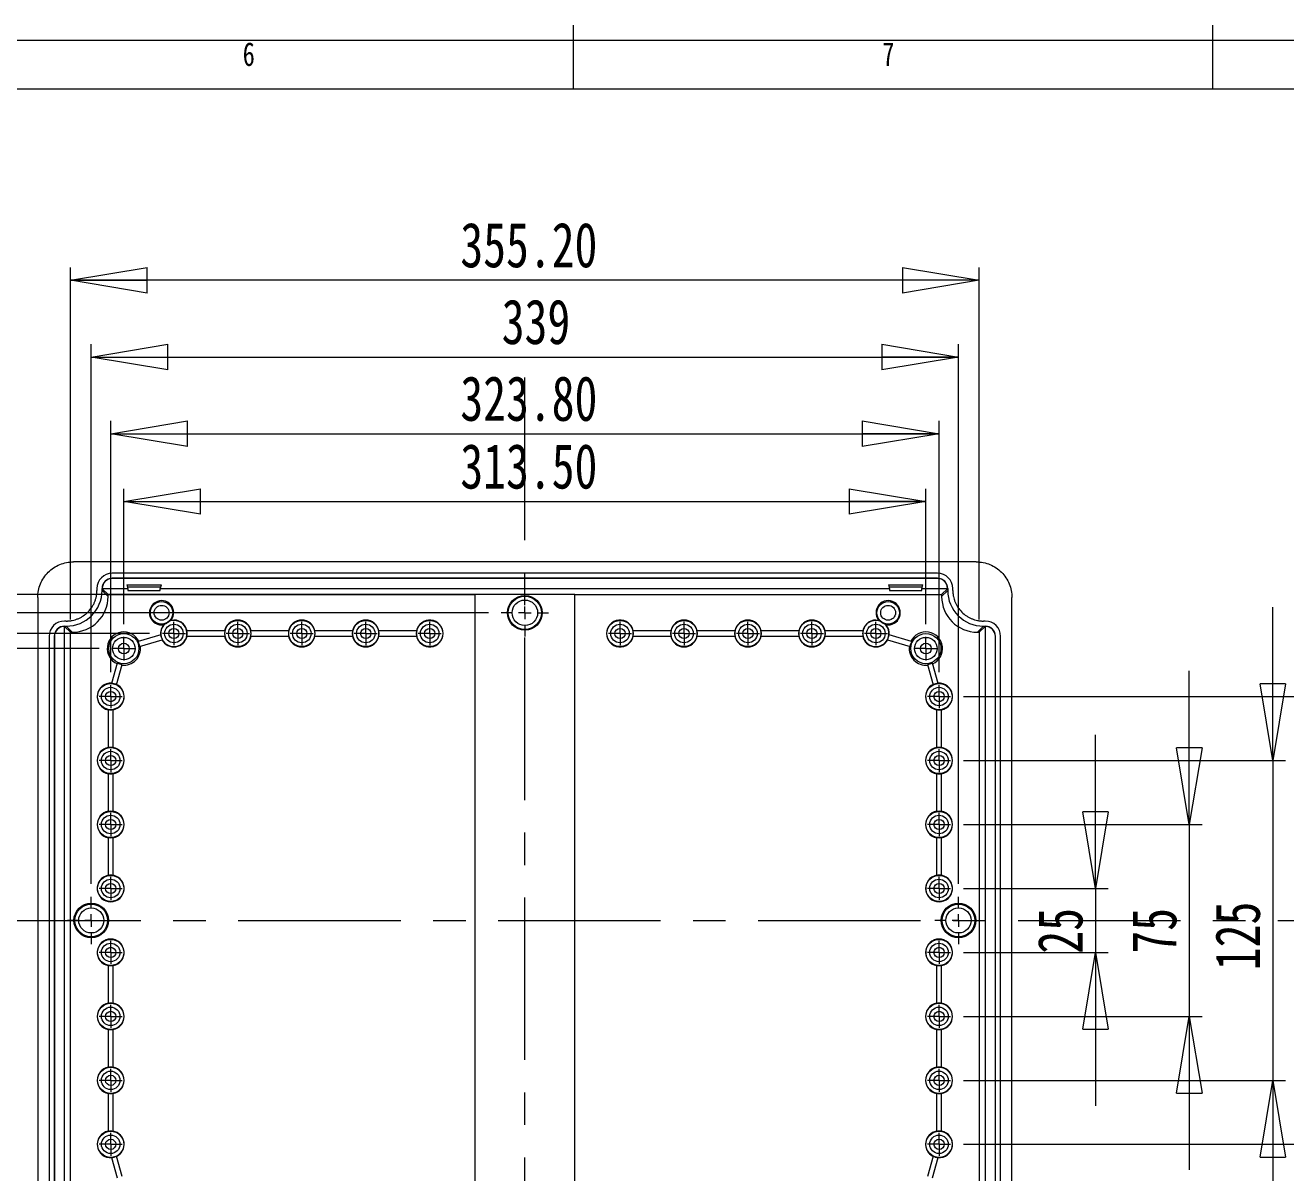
# Model space of a CAD drawing. Header units: millimetres. Extents: x 5 to 415, y 4 to 292.
# Drawn here: x 267.2 to 365.7, y 202.3 to 292 of the extents above; entities that cross this region are included whole.
import ezdxf

# ---------------------------------------------------------------- set-up
doc = ezdxf.new("R2010")
doc.units = ezdxf.units.MM
doc.linetypes.add('CENTERX2', pattern=[20.32, 12.7, -2.54, 2.54, -2.54])
doc.styles.add('SLDTEXTSTYLE0', font='TXT', dxfattribs={"width": 0.75})
doc.dimstyles.new('SLDDIMSTYLE0', dxfattribs={"dimtxt": 3.5, "dimasz": 6, "dimexe": 0, "dimexo": 0.0625, "dimgap": 0.875, "dimtad": 1, "dimlfac": 5, "dimrnd": 1e-09, "dimzin": 4, "dimdsep": 46, "dimtxsty": 'SLDTEXTSTYLE0', "dimblk1": 'CLOSED', "dimblk2": 'CLOSED', "dimsah": 1, "dimcen": 0.09, "dimadec": 0, "dimazin": 1, "dimtfac": 1, "dimtofl": 0, "dimtmove": 0, "dimatfit": 3, "dimldrblk": 'CLOSED', "dimfxl": 0, "dimfrac": 2, "dimtolj": 1, "dimtzin": 12, "dimarcsym": 0})
doc.dimstyles.new('SLDDIMSTYLE1', dxfattribs={"dimtxt": 3.5, "dimasz": 6, "dimexe": 0, "dimexo": 0.0625, "dimgap": 0.875, "dimtad": 1, "dimlfac": 5, "dimrnd": 1e-09, "dimzin": 12, "dimdsep": 46, "dimtxsty": 'SLDTEXTSTYLE0', "dimblk1": 'CLOSED', "dimblk2": 'CLOSED', "dimsah": 1, "dimcen": 0.09, "dimadec": 0, "dimazin": 3, "dimtfac": 1, "dimtofl": 0, "dimtmove": 0, "dimatfit": 3, "dimldrblk": 'CLOSED', "dimfxl": 0, "dimfrac": 2, "dimtolj": 1, "dimtzin": 12, "dimarcsym": 0})
doc.dimstyles.new('SLDDIMSTYLE3', dxfattribs={"dimtxt": 3.5, "dimasz": 6, "dimexe": 0, "dimexo": 0.0625, "dimgap": 0.875, "dimtad": 1, "dimlfac": 5, "dimrnd": 1e-09, "dimzin": 12, "dimdsep": 46, "dimtxsty": 'SLDTEXTSTYLE0', "dimblk1": 'CLOSED', "dimblk2": 'CLOSED', "dimsah": 1, "dimcen": 0.09, "dimadec": 0, "dimazin": 3, "dimtfac": 1, "dimtmove": 0, "dimatfit": 0, "dimldrblk": 'CLOSED', "dimfxl": 0, "dimfrac": 2, "dimtolj": 1, "dimtzin": 12, "dimarcsym": 0})

# ---------------------------------------------------------------- blocks, each defined once
blk = doc.blocks.new('_CLOSED')
at = {"color": 0, "linetype": 'ByBlock', "lineweight": -2}
for p, q in [((-1, 0.166667), (0, 0)), ((-1, 0.166667), (-1, -0.166667)), ((0, 0), (-1, -0.166667)), ((0, 0), (-1, 0))]:
    blk.add_line(p, q, dxfattribs=at)
blk = doc.blocks.new('*D4')
at = {"color": 7, "linetype": 'Continuous', "lineweight": 0}
for p, q in [((270.703, 245.55), (270.703, 273.064)), ((341.743, 245.55), (341.743, 273.064)), ((341.743, 272.064), (270.703, 272.064))]:
    blk.add_line(p, q, dxfattribs=at)
at = {"color": 7, "linetype": 'Continuous', "lineweight": 0, "xscale": 6, "yscale": 6, "rotation": 180.0000000000004}
blk.add_blockref('_CLOSED', (270.703, 272.064, 9.739), dxfattribs=at)
at = {"color": 7, "linetype": 'Continuous', "lineweight": 0, "xscale": 6, "yscale": 6}
blk.add_blockref('_CLOSED', (341.743, 272.064, 9.739), dxfattribs=at)
at = {"color": 7, "linetype": 'Continuous', "lineweight": 0, "insert": (301.177, 276.576), "char_height": 3.5, "attachment_point": 1, "style": 'SLDTEXTSTYLE0'}
blk.add_mtext('355.20', dxfattribs=at)
blk = doc.blocks.new('*D5')
at = {"color": 7, "linetype": 'Continuous', "lineweight": 0}
for p, q in [((309.123, 247.489), (230.382, 247.489)), ((231.382, 247.489), (231.382, 196.549)), ((309.123, 196.549), (230.382, 196.549))]:
    blk.add_line(p, q, dxfattribs=at)
at = {"color": 7, "linetype": 'Continuous', "lineweight": 0, "xscale": 6, "yscale": 6}
for p, rotation in [((231.382, 247.489, 9.739), 90.0000000000004), ((231.382, 196.549, 9.739), 270.0000000000004)]:
    blk.add_blockref('_CLOSED', p, dxfattribs=dict(at, rotation=rotation))
at = {"color": 7, "linetype": 'Continuous', "lineweight": 0, "insert": (226.87, 212.026), "char_height": 3.5, "attachment_point": 1, "rotation": 90, "style": 'SLDTEXTSTYLE0'}
blk.add_mtext('254.70', dxfattribs=at)
blk = doc.blocks.new('*D6')
at = {"color": 7, "linetype": 'Continuous', "lineweight": 0}
for p, q in [((272.323, 224.869), (272.323, 267.064)), ((340.123, 224.869), (340.123, 267.064)), ((272.323, 266.064), (340.123, 266.064))]:
    blk.add_line(p, q, dxfattribs=at)
at = {"color": 7, "linetype": 'Continuous', "lineweight": 0, "xscale": 6, "yscale": 6, "rotation": 180.0000000000004}
blk.add_blockref('_CLOSED', (272.323, 266.064, 9.739), dxfattribs=at)
at = {"color": 7, "linetype": 'Continuous', "lineweight": 0, "xscale": 6, "yscale": 6}
blk.add_blockref('_CLOSED', (340.123, 266.064, 9.739), dxfattribs=at)
at = {"color": 7, "linetype": 'Continuous', "lineweight": 0, "insert": (304.412, 270.576), "char_height": 3.5, "attachment_point": 1, "style": 'SLDTEXTSTYLE0'}
blk.add_mtext('339', dxfattribs=at)
blk = doc.blocks.new('*D7')
at = {"color": 7, "linetype": 'Continuous', "lineweight": 0}
for p, q in [((273.843, 241.419), (273.843, 261.064)), ((338.603, 241.419), (338.603, 261.064)), ((273.843, 260.064), (338.603, 260.064))]:
    blk.add_line(p, q, dxfattribs=at)
at = {"color": 7, "linetype": 'Continuous', "lineweight": 0, "xscale": 6, "yscale": 6, "rotation": 180.0000000000004}
blk.add_blockref('_CLOSED', (273.843, 260.064, 9.739), dxfattribs=at)
at = {"color": 7, "linetype": 'Continuous', "lineweight": 0, "xscale": 6, "yscale": 6}
blk.add_blockref('_CLOSED', (338.603, 260.064, 9.739), dxfattribs=at)
at = {"color": 7, "linetype": 'Continuous', "lineweight": 0, "insert": (301.177, 264.576), "char_height": 3.5, "attachment_point": 1, "style": 'SLDTEXTSTYLE0'}
blk.add_mtext('323.80', dxfattribs=at)
blk = doc.blocks.new('*D8')
at = {"color": 7, "linetype": 'Continuous', "lineweight": 0}
for p, q in [((274.873, 245.189), (274.873, 255.768)), ((337.573, 245.189), (337.573, 255.768)), ((274.873, 254.768), (337.573, 254.768))]:
    blk.add_line(p, q, dxfattribs=at)
at = {"color": 7, "linetype": 'Continuous', "lineweight": 0, "xscale": 6, "yscale": 6, "rotation": 180.0000000000004}
blk.add_blockref('_CLOSED', (274.873, 254.768, 9.739), dxfattribs=at)
at = {"color": 7, "linetype": 'Continuous', "lineweight": 0, "xscale": 6, "yscale": 6}
blk.add_blockref('_CLOSED', (337.573, 254.768, 9.739), dxfattribs=at)
at = {"color": 7, "linetype": 'Continuous', "lineweight": 0, "insert": (301.177, 259.279), "char_height": 3.5, "attachment_point": 1, "style": 'SLDTEXTSTYLE0'}
blk.add_mtext('313.50', dxfattribs=at)
blk = doc.blocks.new('*D15')
at = {"color": 7, "linetype": 'Continuous', "lineweight": 0}
for p, q in [((303.373, 246.069), (237.996, 246.069)), ((238.996, 246.069), (238.996, 197.969)), ((303.373, 197.969), (237.996, 197.969))]:
    blk.add_line(p, q, dxfattribs=at)
at = {"color": 7, "linetype": 'Continuous', "lineweight": 0, "xscale": 6, "yscale": 6}
for p, rotation in [((238.996, 246.069, 9.739), 90.0000000000004), ((238.996, 197.969, 9.739), 270.0000000000004)]:
    blk.add_blockref('_CLOSED', p, dxfattribs=dict(at, rotation=rotation))
at = {"color": 7, "linetype": 'Continuous', "lineweight": 0, "insert": (234.484, 212.026), "char_height": 3.5, "attachment_point": 1, "rotation": 90, "style": 'SLDTEXTSTYLE0'}
blk.add_mtext('240.50', dxfattribs=at)
blk = doc.blocks.new('*D16')
at = {"color": 7, "linetype": 'Continuous', "lineweight": 0}
for p, q in [((276.883, 244.449), (243.991, 244.449)), ((244.991, 199.589), (244.991, 244.449)), ((276.883, 199.589), (243.991, 199.589))]:
    blk.add_line(p, q, dxfattribs=at)
at = {"color": 7, "linetype": 'Continuous', "lineweight": 0, "xscale": 6, "yscale": 6}
for p, rotation in [((244.991, 244.449, 9.739), 90.0000000000004), ((244.991, 199.589, 9.739), 270.0000000000004)]:
    blk.add_blockref('_CLOSED', p, dxfattribs=dict(at, rotation=rotation))
at = {"color": 7, "linetype": 'Continuous', "lineweight": 0, "insert": (240.48, 213.071), "char_height": 3.5, "attachment_point": 1, "rotation": 90, "style": 'SLDTEXTSTYLE0'}
blk.add_mtext('224.30', dxfattribs=at)
blk = doc.blocks.new('*D17')
at = {"color": 7, "linetype": 'Continuous', "lineweight": 0}
for p, q in [((272.953, 243.269), (249.988, 243.269)), ((250.988, 243.269), (250.988, 200.769)), ((272.953, 200.769), (249.988, 200.769))]:
    blk.add_line(p, q, dxfattribs=at)
at = {"color": 7, "linetype": 'Continuous', "lineweight": 0, "xscale": 6, "yscale": 6}
for p, rotation in [((250.988, 243.269, 9.739), 90.0000000000004), ((250.988, 200.769, 9.739), 270.0000000000004)]:
    blk.add_blockref('_CLOSED', p, dxfattribs=dict(at, rotation=rotation))
at = {"color": 7, "linetype": 'Continuous', "lineweight": 0, "insert": (246.476, 213.071), "char_height": 3.5, "attachment_point": 1, "rotation": 90, "style": 'SLDTEXTSTYLE0'}
blk.add_mtext('212.50', dxfattribs=at)
blk = doc.blocks.new('*D18')
at = {"color": 7, "linetype": 'Continuous', "lineweight": 0}
for p, q in [((340.503, 239.519), (371.762, 239.519)), ((370.762, 204.519), (370.762, 239.519)), ((340.503, 204.519), (371.762, 204.519))]:
    blk.add_line(p, q, dxfattribs=at)
at = {"color": 7, "linetype": 'Continuous', "lineweight": 0, "xscale": 6, "yscale": 6}
for p, rotation in [((370.762, 239.519, 9.739), 90.0000000000004), ((370.762, 204.519, 9.739), 270.0000000000004)]:
    blk.add_blockref('_CLOSED', p, dxfattribs=dict(at, rotation=rotation))
at = {"color": 7, "linetype": 'Continuous', "lineweight": 0, "insert": (366.25, 218.133), "char_height": 3.5, "attachment_point": 1, "rotation": 90, "style": 'SLDTEXTSTYLE0'}
blk.add_mtext('175', dxfattribs=at)
blk = doc.blocks.new('*D19')
at = {"color": 7, "linetype": 'Continuous', "lineweight": 0}
for p, q in [((364.699, 234.519), (364.699, 246.519)), ((340.503, 234.519), (365.699, 234.519)), ((364.699, 234.519), (364.699, 209.519)), ((340.503, 209.519), (365.699, 209.519)), ((364.699, 209.519), (364.699, 197.519))]:
    blk.add_line(p, q, dxfattribs=at)
at = {"color": 7, "linetype": 'Continuous', "lineweight": 0, "xscale": 6, "yscale": 6}
for p, rotation in [((364.699, 234.519, 9.739), 270.0000000000004), ((364.699, 209.519, 9.739), 90.0000000000004)]:
    blk.add_blockref('_CLOSED', p, dxfattribs=dict(at, rotation=rotation))
at = {"color": 7, "linetype": 'Continuous', "lineweight": 0, "insert": (360.187, 218.133), "char_height": 3.5, "attachment_point": 1, "rotation": 90, "style": 'SLDTEXTSTYLE0'}
blk.add_mtext('125', dxfattribs=at)
blk = doc.blocks.new('*D20')
at = {"color": 7, "linetype": 'Continuous', "lineweight": 0}
for p, q in [((358.167, 229.519), (358.167, 241.519)), ((340.503, 229.519), (359.167, 229.519)), ((358.167, 229.519), (358.167, 214.519)), ((340.503, 214.519), (359.167, 214.519)), ((358.167, 214.519), (358.167, 202.519))]:
    blk.add_line(p, q, dxfattribs=at)
at = {"color": 7, "linetype": 'Continuous', "lineweight": 0, "xscale": 6, "yscale": 6}
for p, rotation in [((358.167, 229.519, 9.739), 270.0000000000004), ((358.167, 214.519, 9.739), 90.0000000000004)]:
    blk.add_blockref('_CLOSED', p, dxfattribs=dict(at, rotation=rotation))
at = {"color": 7, "linetype": 'Continuous', "lineweight": 0, "insert": (353.655, 219.424), "char_height": 3.5, "attachment_point": 1, "rotation": 90, "style": 'SLDTEXTSTYLE0'}
blk.add_mtext('75', dxfattribs=at)
blk = doc.blocks.new('*D21')
at = {"color": 7, "linetype": 'Continuous', "lineweight": 0}
for p, q in [((350.83, 224.519), (350.83, 236.519)), ((340.503, 224.519), (351.83, 224.519)), ((350.83, 224.519), (350.83, 219.519)), ((340.503, 219.519), (351.83, 219.519)), ((350.83, 219.519), (350.83, 207.519))]:
    blk.add_line(p, q, dxfattribs=at)
at = {"color": 7, "linetype": 'Continuous', "lineweight": 0, "xscale": 6, "yscale": 6}
for p, rotation in [((350.83, 224.519, 9.739), 270.0000000000004), ((350.83, 219.519, 9.739), 90.0000000000004)]:
    blk.add_blockref('_CLOSED', p, dxfattribs=dict(at, rotation=rotation))
at = {"color": 7, "linetype": 'Continuous', "lineweight": 0, "insert": (346.318, 219.424), "char_height": 3.5, "attachment_point": 1, "rotation": 90, "style": 'SLDTEXTSTYLE0'}
blk.add_mtext('25', dxfattribs=at)
blk = doc.blocks.new('SW_CENTERMARKSYMBOL_2')
at = {"color": 0, "linetype": 'Continuous', "lineweight": 0}
for p, q in [((-0.5, 0), (-0.9, 0)), ((0, 0), (-0.5, 0)), ((0, 0.5), (0, 0.9)), ((0, 0), (0, 0.5)), ((0, 0), (0, -0.5)), ((0, 0), (0.5, 0)), ((0.5, 0), (0.9, 0)), ((0, -0.5), (0, -0.9))]:
    blk.add_line(p, q, dxfattribs=at)
blk = doc.blocks.new('SW_CENTERMARKSYMBOL_3')
at = {"color": 0, "linetype": 'Continuous', "lineweight": 0}
for p, q in [((-0.5, 0), (-0.9, 0)), ((0, 0), (-0.5, 0)), ((0, 0.5), (0, 0.9)), ((0, 0), (0, 0.5)), ((0, 0), (0, -0.5)), ((0, 0), (0.5, 0)), ((0.5, 0), (0.9, 0)), ((0, -0.5), (0, -0.9))]:
    blk.add_line(p, q, dxfattribs=at)
blk = doc.blocks.new('SW_CENTERMARKSYMBOL_4')
at = {"color": 0, "linetype": 'Continuous', "lineweight": 0}
for p, q in [((-0.5, 0), (-0.9, 0)), ((0, 0), (-0.5, 0)), ((0, 0.5), (0, 0.9)), ((0, 0), (0, 0.5)), ((0, 0), (0, -0.5)), ((0, 0), (0.5, 0)), ((0.5, 0), (0.9, 0)), ((0, -0.5), (0, -0.9))]:
    blk.add_line(p, q, dxfattribs=at)
blk = doc.blocks.new('SW_CENTERMARKSYMBOL_5')
at = {"color": 0, "linetype": 'Continuous', "lineweight": 0}
for p, q in [((-0.5, 0), (-0.9, 0)), ((0, 0), (-0.5, 0)), ((0, 0.5), (0, 0.9)), ((0, 0), (0, 0.5)), ((0, 0), (0, -0.5)), ((0, 0), (0.5, 0)), ((0.5, 0), (0.9, 0)), ((0, -0.5), (0, -0.9))]:
    blk.add_line(p, q, dxfattribs=at)
blk = doc.blocks.new('SW_CENTERMARKSYMBOL_6')
at = {"color": 0, "linetype": 'Continuous', "lineweight": 0}
for p, q in [((-0.5, 0), (-0.9, 0)), ((0, 0), (-0.5, 0)), ((0, 0.5), (0, 0.9)), ((0, 0), (0, 0.5)), ((0, 0), (0, -0.5)), ((0, 0), (0.5, 0)), ((0.5, 0), (0.9, 0)), ((0, -0.5), (0, -0.9))]:
    blk.add_line(p, q, dxfattribs=at)
blk = doc.blocks.new('SW_CENTERMARKSYMBOL_7')
at = {"color": 0, "linetype": 'Continuous', "lineweight": 0}
for p, q in [((-0.5, 0), (-0.9, 0)), ((0, 0), (-0.5, 0)), ((0, 0.5), (0, 0.9)), ((0, 0), (0, 0.5)), ((0, 0), (0, -0.5)), ((0, 0), (0.5, 0)), ((0.5, 0), (0.9, 0)), ((0, -0.5), (0, -0.9))]:
    blk.add_line(p, q, dxfattribs=at)
blk = doc.blocks.new('SW_CENTERMARKSYMBOL_17')
at = {"color": 0, "linetype": 'Continuous', "lineweight": 0}
for p, q in [((-0.5, 0), (-0.9, 0)), ((0, 0), (-0.5, 0)), ((0, 0.5), (0, 0.9)), ((0, 0), (0, 0.5)), ((0, 0), (0, -0.5)), ((0, 0), (0.5, 0)), ((0.5, 0), (0.9, 0)), ((0, -0.5), (0, -0.9))]:
    blk.add_line(p, q, dxfattribs=at)
blk = doc.blocks.new('SW_CENTERMARKSYMBOL_18')
at = {"color": 0, "linetype": 'Continuous', "lineweight": 0}
for p, q in [((-0.5, 0), (-0.9, 0)), ((0, 0), (-0.5, 0)), ((0, 0.5), (0, 0.9)), ((0, 0), (0, 0.5)), ((0, 0), (0, -0.5)), ((0, 0), (0.5, 0)), ((0.5, 0), (0.9, 0)), ((0, -0.5), (0, -0.9))]:
    blk.add_line(p, q, dxfattribs=at)
blk = doc.blocks.new('SW_CENTERMARKSYMBOL_19')
at = {"color": 0, "linetype": 'Continuous', "lineweight": 0}
for p, q in [((-0.5, 0), (-0.9, 0)), ((0, 0), (-0.5, 0)), ((0, 0.5), (0, 0.9)), ((0, 0), (0, 0.5)), ((0, 0), (0, -0.5)), ((0, 0), (0.5, 0)), ((0.5, 0), (0.9, 0)), ((0, -0.5), (0, -0.9))]:
    blk.add_line(p, q, dxfattribs=at)
blk = doc.blocks.new('SW_CENTERMARKSYMBOL_20')
at = {"color": 0, "linetype": 'Continuous', "lineweight": 0}
for p, q in [((-0.5, 0), (-0.9, 0)), ((0, 0), (-0.5, 0)), ((0, 0.5), (0, 0.9)), ((0, 0), (0, 0.5)), ((0, 0), (0, -0.5)), ((0, 0), (0.5, 0)), ((0.5, 0), (0.9, 0)), ((0, -0.5), (0, -0.9))]:
    blk.add_line(p, q, dxfattribs=at)
blk = doc.blocks.new('SW_CENTERMARKSYMBOL_22')
at = {"color": 0, "linetype": 'Continuous', "lineweight": 0}
for p, q in [((-0.5, 0), (-0.9, 0)), ((0, 0), (-0.5, 0)), ((0, 0.5), (0, 0.9)), ((0, 0), (0, 0.5)), ((0, 0), (0, -0.5)), ((0, 0), (0.5, 0)), ((0.5, 0), (0.9, 0)), ((0, -0.5), (0, -0.9))]:
    blk.add_line(p, q, dxfattribs=at)
blk = doc.blocks.new('SW_CENTERMARKSYMBOL_23')
at = {"color": 0, "linetype": 'Continuous', "lineweight": 0}
for p, q in [((-0.5, 0), (-0.9, 0)), ((0, 0), (-0.5, 0)), ((0, 0.5), (0, 0.9)), ((0, 0), (0, 0.5)), ((0, 0), (0, -0.5)), ((0, 0), (0.5, 0)), ((0.5, 0), (0.9, 0)), ((0, -0.5), (0, -0.9))]:
    blk.add_line(p, q, dxfattribs=at)
blk = doc.blocks.new('SW_CENTERMARKSYMBOL_24')
at = {"color": 0, "linetype": 'Continuous', "lineweight": 0}
for p, q in [((-0.5, 0), (-0.9, 0)), ((0, 0), (-0.5, 0)), ((0, 0.5), (0, 0.9)), ((0, 0), (0, 0.5)), ((0, 0), (0, -0.5)), ((0, 0), (0.5, 0)), ((0.5, 0), (0.9, 0)), ((0, -0.5), (0, -0.9))]:
    blk.add_line(p, q, dxfattribs=at)
blk = doc.blocks.new('SW_CENTERMARKSYMBOL_25')
at = {"color": 0, "linetype": 'Continuous', "lineweight": 0}
for p, q in [((-0.5, 0), (-0.9, 0)), ((0, 0), (-0.5, 0)), ((0, 0.5), (0, 0.9)), ((0, 0), (0, 0.5)), ((0, 0), (0, -0.5)), ((0, 0), (0.5, 0)), ((0.5, 0), (0.9, 0)), ((0, -0.5), (0, -0.9))]:
    blk.add_line(p, q, dxfattribs=at)
blk = doc.blocks.new('SW_CENTERMARKSYMBOL_26')
at = {"color": 0, "linetype": 'Continuous', "lineweight": 0}
for p, q in [((-0.5, 0), (-0.92, 0)), ((0, 0), (-0.5, 0)), ((0, 0.5), (0, 0.92)), ((0, 0), (0, 0.5)), ((0, 0), (0, -0.5)), ((0, 0), (0.5, 0)), ((0.5, 0), (0.92, 0)), ((0, -0.5), (0, -0.92))]:
    blk.add_line(p, q, dxfattribs=at)
blk = doc.blocks.new('SW_CENTERMARKSYMBOL_27')
at = {"color": 0, "linetype": 'Continuous', "lineweight": 0}
for p, q in [((-0.5, 0), (-0.9, 0)), ((0, 0), (-0.5, 0)), ((0, 0.5), (0, 0.9)), ((0, 0), (0, 0.5)), ((0, 0), (0, -0.5)), ((0, 0), (0.5, 0)), ((0.5, 0), (0.9, 0)), ((0, -0.5), (0, -0.9))]:
    blk.add_line(p, q, dxfattribs=at)
blk = doc.blocks.new('SW_CENTERMARKSYMBOL_28')
at = {"color": 0, "linetype": 'Continuous', "lineweight": 0}
for p, q in [((-0.5, 0), (-0.9, 0)), ((0, 0), (-0.5, 0)), ((0, 0.5), (0, 0.9)), ((0, 0), (0, 0.5)), ((0, 0), (0, -0.5)), ((0, 0), (0.5, 0)), ((0.5, 0), (0.9, 0)), ((0, -0.5), (0, -0.9))]:
    blk.add_line(p, q, dxfattribs=at)
blk = doc.blocks.new('SW_CENTERMARKSYMBOL_29')
at = {"color": 0, "linetype": 'Continuous', "lineweight": 0}
for p, q in [((-0.5, 0), (-0.9, 0)), ((0, 0), (-0.5, 0)), ((0, 0.5), (0, 0.9)), ((0, 0), (0, 0.5)), ((0, 0), (0, -0.5)), ((0, 0), (0.5, 0)), ((0.5, 0), (0.9, 0)), ((0, -0.5), (0, -0.9))]:
    blk.add_line(p, q, dxfattribs=at)
blk = doc.blocks.new('SW_CENTERMARKSYMBOL_30')
at = {"color": 0, "linetype": 'Continuous', "lineweight": 0}
for p, q in [((-0.5, 0), (-0.9, 0)), ((0, 0), (-0.5, 0)), ((0, 0.5), (0, 0.9)), ((0, 0), (0, 0.5)), ((0, 0), (0, -0.5)), ((0, 0), (0.5, 0)), ((0.5, 0), (0.9, 0)), ((0, -0.5), (0, -0.9))]:
    blk.add_line(p, q, dxfattribs=at)
blk = doc.blocks.new('SW_CENTERMARKSYMBOL_31')
at = {"color": 0, "linetype": 'Continuous', "lineweight": 0}
for p, q in [((-0.5, 0), (-0.92, 0)), ((0, 0), (-0.5, 0)), ((0, 0.5), (0, 0.92)), ((0, 0), (0, 0.5)), ((0, 0), (0, -0.5)), ((0, 0), (0.5, 0)), ((0.5, 0), (0.92, 0)), ((0, -0.5), (0, -0.92))]:
    blk.add_line(p, q, dxfattribs=at)
blk = doc.blocks.new('SW_CENTERMARKSYMBOL_32')
at = {"color": 0, "linetype": 'Continuous', "lineweight": 0}
for p, q in [((-0.5, 0), (-0.9, 0)), ((0, 0), (-0.5, 0)), ((0, 0.5), (0, 0.9)), ((0, 0), (0, 0.5)), ((0, 0), (0, -0.5)), ((0, 0), (0.5, 0)), ((0.5, 0), (0.9, 0)), ((0, -0.5), (0, -0.9))]:
    blk.add_line(p, q, dxfattribs=at)
blk = doc.blocks.new('SW_CENTERMARKSYMBOL_33')
at = {"color": 0, "linetype": 'Continuous', "lineweight": 0}
for p, q in [((-0.5, 0), (-0.9, 0)), ((0, 0), (-0.5, 0)), ((0, 0.5), (0, 0.9)), ((0, 0), (0, 0.5)), ((0, 0), (0, -0.5)), ((0, 0), (0.5, 0)), ((0.5, 0), (0.9, 0)), ((0, -0.5), (0, -0.9))]:
    blk.add_line(p, q, dxfattribs=at)
blk = doc.blocks.new('SW_CENTERMARKSYMBOL_34')
at = {"color": 0, "linetype": 'Continuous', "lineweight": 0}
for p, q in [((-0.5, 0), (-0.9, 0)), ((0, 0), (-0.5, 0)), ((0, 0.5), (0, 0.9)), ((0, 0), (0, 0.5)), ((0, 0), (0, -0.5)), ((0, 0), (0.5, 0)), ((0.5, 0), (0.9, 0)), ((0, -0.5), (0, -0.9))]:
    blk.add_line(p, q, dxfattribs=at)
blk = doc.blocks.new('SW_CENTERMARKSYMBOL_35')
at = {"color": 0, "linetype": 'Continuous', "lineweight": 0}
for p, q in [((-0.5, 0), (-0.9, 0)), ((0, 0), (-0.5, 0)), ((0, 0.5), (0, 0.9)), ((0, 0), (0, 0.5)), ((0, 0), (0, -0.5)), ((0, 0), (0.5, 0)), ((0.5, 0), (0.9, 0)), ((0, -0.5), (0, -0.9))]:
    blk.add_line(p, q, dxfattribs=at)
blk = doc.blocks.new('SW_CENTERMARKSYMBOL_36')
at = {"color": 0, "linetype": 'Continuous', "lineweight": 0}
for p, q in [((-0.5, 0), (-0.9, 0)), ((0, 0), (-0.5, 0)), ((0, 0.5), (0, 0.9)), ((0, 0), (0, 0.5)), ((0, 0), (0, -0.5)), ((0, 0), (0.5, 0)), ((0.5, 0), (0.9, 0)), ((0, -0.5), (0, -0.9))]:
    blk.add_line(p, q, dxfattribs=at)
blk = doc.blocks.new('SW_CENTERMARKSYMBOL_37')
at = {"color": 0, "linetype": 'Continuous', "lineweight": 0}
for p, q in [((-0.5, 0), (-0.9, 0)), ((0, 0), (-0.5, 0)), ((0, 0.5), (0, 0.9)), ((0, 0), (0, 0.5)), ((0, 0), (0, -0.5)), ((0, 0), (0.5, 0)), ((0.5, 0), (0.9, 0)), ((0, -0.5), (0, -0.9))]:
    blk.add_line(p, q, dxfattribs=at)
blk = doc.blocks.new('SW_CENTERMARKSYMBOL_38')
at = {"color": 0, "linetype": 'Continuous', "lineweight": 0}
for p, q in [((-0.5, 0), (-0.9, 0)), ((0, 0), (-0.5, 0)), ((0, 0.5), (0, 0.9)), ((0, 0), (0, 0.5)), ((0, 0), (0, -0.5)), ((0, 0), (0.5, 0)), ((0.5, 0), (0.9, 0)), ((0, -0.5), (0, -0.9))]:
    blk.add_line(p, q, dxfattribs=at)
blk = doc.blocks.new('SW_CENTERMARKSYMBOL_39')
at = {"color": 0, "linetype": 'Continuous', "lineweight": 0}
for p, q in [((-0.5, 0), (-0.9, 0)), ((0, 0), (-0.5, 0)), ((0, 0.5), (0, 0.9)), ((0, 0), (0, 0.5)), ((0, 0), (0, -0.5)), ((0, 0), (0.5, 0)), ((0.5, 0), (0.9, 0)), ((0, -0.5), (0, -0.9))]:
    blk.add_line(p, q, dxfattribs=at)
blk = doc.blocks.new('SW_CENTERMARKSYMBOL_40')
at = {"color": 0, "linetype": 'Continuous', "lineweight": 0}
for p, q in [((0, 1), (0, 1.85)), ((-1, 0), (-1.85, 0)), ((0, 0), (-0.5, 0)), ((0, 0), (0, 0.5)), ((0, 0), (0, -0.5)), ((0, 0), (0.5, 0)), ((1, 0), (1.85, 0)), ((0, -1), (0, -1.85))]:
    blk.add_line(p, q, dxfattribs=at)
blk = doc.blocks.new('SW_CENTERMARKSYMBOL_42')
at = {"color": 0, "linetype": 'Continuous', "lineweight": 0}
for p, q in [((0, 1), (0, 1.85)), ((-1, 0), (-1.85, 0)), ((0, 0), (-0.5, 0)), ((0, 0), (0, 0.5)), ((0, 0), (0, -0.5)), ((0, 0), (0.5, 0)), ((1, 0), (1.85, 0)), ((0, -1), (0, -1.85))]:
    blk.add_line(p, q, dxfattribs=at)
blk = doc.blocks.new('SW_CENTERMARKSYMBOL_43')
at = {"color": 0, "linetype": 'Continuous', "lineweight": 0}
for p, q in [((0, 1), (0, 1.85)), ((-1, 0), (-1.85, 0)), ((0, 0), (-0.5, 0)), ((0, 0), (0, 0.5)), ((0, 0), (0, -0.5)), ((0, 0), (0.5, 0)), ((1, 0), (1.85, 0)), ((0, -1), (0, -1.85))]:
    blk.add_line(p, q, dxfattribs=at)

msp = doc.modelspace()

# ---------------------------------------------------------------- linework, layer by layer
at = {"color": 7, "linetype": 'Continuous', "lineweight": 0}
for p, q in [((310, 292), (310, 287)), ((360, 287), (360, 292)), ((415, 290.8068), (5, 290.8068)), ((410, 287), (12.4509, 287))]:
    msp.add_line(p, q, dxfattribs=at)
at = {"color": 7, "linetype": 'CENTERX2', "lineweight": 0}
for p, q in [((306.223, 170.4735), (306.223, 264.8647)), ((243.1744, 222.0192), (370.1892, 222.0192))]:
    msp.add_line(p, q, dxfattribs=at)
at = {"color": 7, "linetype": 'Continuous', "lineweight": 15}
for p, q in [((341.5038, 250.0492), (270.9421, 250.0492)), ((338.4776, 249.1632), (273.9683, 249.1632)), ((338.4776, 248.7632), (273.9683, 248.7632)), ((273.9683, 248.7486), (273.9683, 248.7632)), ((338.4776, 248.7486), (273.9683, 248.7486)), ((338.4776, 248.7486), (338.4776, 248.7632)), ((272.7683, 247.9632), (272.7683, 247.823)), ((273.1683, 247.823), (273.1683, 247.9632)), ((273.183, 247.9632), (273.1683, 247.9632)), ((273.1683, 247.823), (273.6424, 247.3489)), ((273.183, 247.9632), (273.183, 247.9486)), ((273.6424, 247.4891), (273.183, 247.9486)), ((275.183, 247.9486), (273.183, 247.9486)), ((273.6424, 247.3489), (273.6424, 247.4891)), ((273.6424, 247.4891), (302.323, 247.4891)), ((275.1026, 248.2487), (277.8034, 248.2487)), ((275.1026, 248.2487), (275.183, 247.9486)), ((275.1419, 248.102), (277.7641, 248.102)), ((275.183, 247.9486), (275.183, 247.8019)), ((275.183, 247.8019), (277.723, 247.8019)), ((277.723, 247.9486), (277.8034, 248.2487)), ((277.723, 247.8019), (277.723, 247.9486)), ((334.723, 247.9486), (277.723, 247.9486)), ((310.123, 247.5052), (302.323, 247.5052)), ((302.323, 247.5052), (302.323, 196.5331)), ((310.123, 196.5331), (310.123, 247.5052)), ((310.123, 247.4891), (338.8035, 247.4891)), ((334.6426, 248.2487), (337.3434, 248.2487)), ((334.6426, 248.2487), (334.723, 247.9486)), ((334.6819, 248.102), (337.3041, 248.102)), ((334.723, 247.9486), (334.723, 247.8019)), ((334.723, 247.8019), (337.263, 247.8019)), ((337.263, 247.9486), (337.3434, 248.2487)), ((337.263, 247.8019), (337.263, 247.9486)), ((339.263, 247.9486), (337.263, 247.9486)), ((339.263, 247.9486), (338.8035, 247.4891)), ((338.8035, 247.3489), (339.2776, 247.823)), ((338.8035, 247.4891), (338.8035, 247.3489)), ((339.263, 247.9486), (339.263, 247.9632)), ((339.263, 247.9632), (339.2776, 247.9632)), ((339.2776, 247.9632), (339.2776, 247.823)), ((339.6776, 247.823), (339.6776, 247.9632)), ((268.143, 247.25), (268.143, 196.7884)), ((344.303, 196.7884), (344.303, 247.25)), ((270.3691, 245.4239), (270.2289, 245.4239)), ((342.217, 245.4239), (342.0768, 245.4239)), ((270.2289, 245.0239), (270.3691, 245.0239)), ((270.2289, 245.0092), (270.2289, 245.0239)), ((270.2436, 245.0092), (270.2289, 245.0092)), ((270.2436, 245.0092), (270.7031, 244.5497)), ((270.2436, 199.0292), (270.2436, 245.0092)), ((270.8433, 244.5497), (270.3691, 245.0239)), ((270.8433, 244.5497), (270.7031, 244.5497)), ((270.7031, 199.4887), (270.7031, 244.5497)), ((282.77, 244.6492), (279.796, 244.6492)), ((287.77, 244.6492), (284.796, 244.6492)), ((292.77, 244.6492), (289.796, 244.6492)), ((297.77, 244.6492), (294.796, 244.6492)), ((317.65, 244.6492), (314.676, 244.6492)), ((322.65, 244.6492), (319.676, 244.6492)), ((327.65, 244.6492), (324.676, 244.6492)), ((332.65, 244.6492), (329.676, 244.6492)), ((342.0768, 245.0239), (341.6027, 244.5497)), ((341.6027, 244.5497), (341.7429, 244.5497)), ((341.7429, 244.5497), (342.2023, 245.0092)), ((341.7429, 244.5497), (341.7429, 199.4887)), ((342.0768, 245.0239), (342.217, 245.0239)), ((342.217, 245.0092), (342.2023, 245.0092)), ((342.2023, 245.0092), (342.2023, 199.0292)), ((342.217, 245.0092), (342.217, 245.0239)), ((269.0289, 244.2239), (269.0289, 199.8145)), ((269.4289, 244.2239), (269.4289, 199.8145)), ((269.4436, 244.2239), (269.4289, 244.2239)), ((269.4436, 244.2239), (269.4436, 199.8145)), ((277.7554, 244.348), (275.9907, 243.8154)), ((276.1063, 243.4325), (277.871, 243.965)), ((279.796, 244.2492), (282.77, 244.2492)), ((284.796, 244.2492), (287.77, 244.2492)), ((289.796, 244.2492), (292.77, 244.2492)), ((294.796, 244.2492), (297.77, 244.2492)), ((314.676, 244.2492), (317.65, 244.2492)), ((319.676, 244.2492), (322.65, 244.2492)), ((324.676, 244.2492), (327.65, 244.2492)), ((329.676, 244.2492), (332.65, 244.2492)), ((334.575, 243.965), (336.3397, 243.4325)), ((336.4552, 243.8154), (334.6905, 244.348)), ((343.0023, 244.2239), (343.017, 244.2239)), ((343.0023, 199.8145), (343.0023, 244.2239)), ((343.017, 199.8145), (343.017, 244.2239)), ((343.417, 199.8145), (343.417, 244.2239)), ((274.3549, 242.1381), (273.9184, 240.549)), ((274.3041, 240.443), (274.7406, 242.0322)), ((337.7053, 242.0322), (338.1418, 240.443)), ((338.5275, 240.549), (338.091, 242.1381)), ((273.643, 238.5062), (273.643, 235.5322)), ((274.043, 235.5322), (274.043, 238.5062)), ((338.403, 238.5062), (338.403, 235.5322)), ((338.803, 235.5322), (338.803, 238.5062)), ((273.643, 233.5062), (273.643, 230.5322)), ((274.043, 230.5322), (274.043, 233.5062)), ((338.403, 233.5062), (338.403, 230.5322)), ((338.803, 230.5322), (338.803, 233.5062)), ((273.643, 228.5062), (273.643, 225.5322)), ((274.043, 225.5322), (274.043, 228.5062)), ((338.403, 228.5062), (338.403, 225.5322)), ((338.803, 225.5322), (338.803, 228.5062)), ((273.643, 218.5062), (273.643, 215.5322)), ((274.043, 215.5322), (274.043, 218.5062)), ((338.403, 218.5062), (338.403, 215.5322)), ((338.803, 215.5322), (338.803, 218.5062)), ((273.643, 213.5062), (273.643, 210.5322)), ((274.043, 210.5322), (274.043, 213.5062)), ((338.403, 213.5062), (338.403, 210.5322)), ((338.803, 210.5322), (338.803, 213.5062)), ((273.643, 208.5062), (273.643, 205.5322)), ((274.043, 205.5322), (274.043, 208.5062)), ((338.403, 208.5062), (338.403, 205.5322)), ((338.803, 205.5322), (338.803, 208.5062)), ((273.9184, 203.4894), (274.3549, 201.9002)), ((274.7406, 202.0062), (274.3041, 203.5953)), ((338.1418, 203.5953), (337.7053, 202.0062)), ((338.091, 201.9002), (338.5275, 203.4894))]:
    msp.add_line(p, q, dxfattribs=at)
for centre, radius in [((306.223, 246.0692), 1.35), ((306.223, 246.0692), 1.2968), ((277.823, 246.0692), 0.8799), ((277.823, 246.0692), 0.5802), ((306.223, 246.0692), 0.9972), ((334.623, 246.0692), 0.8799), ((334.623, 246.0692), 0.5802), ((283.783, 244.4492), 1.0237), ((288.783, 244.4492), 1.0237), ((293.783, 244.4492), 1.0237), ((298.783, 244.4492), 1.0237), ((313.663, 244.4492), 1.0237), ((318.663, 244.4492), 1.0237), ((323.663, 244.4492), 1.0237), ((328.663, 244.4492), 1.0237), ((274.873, 243.2692), 1.1797), ((278.783, 244.4492), 0.7237), ((278.783, 244.4492), 0.4), ((283.783, 244.4492), 0.7237), ((283.783, 244.4492), 0.4), ((288.783, 244.4492), 0.7237), ((288.783, 244.4492), 0.4), ((293.783, 244.4492), 0.7237), ((293.783, 244.4492), 0.4), ((298.783, 244.4492), 0.7237), ((298.783, 244.4492), 0.4), ((313.663, 244.4492), 0.7237), ((313.663, 244.4492), 0.4), ((318.663, 244.4492), 0.7237), ((318.663, 244.4492), 0.4), ((323.663, 244.4492), 0.7237), ((323.663, 244.4492), 0.4), ((328.663, 244.4492), 0.7237), ((328.663, 244.4492), 0.4), ((333.663, 244.4492), 0.7237), ((333.663, 244.4492), 0.4), ((337.573, 243.2692), 1.1797), ((274.873, 243.2692), 0.8804), ((274.873, 243.2692), 0.42), ((337.573, 243.2692), 0.8804), ((337.573, 243.2692), 0.42), ((273.843, 239.5192), 1.0237), ((338.603, 239.5192), 1.0237), ((273.843, 239.5192), 0.7237), ((273.843, 239.5192), 0.4), ((338.603, 239.5192), 0.7237), ((338.603, 239.5192), 0.4), ((273.843, 234.5192), 1.0237), ((338.603, 234.5192), 1.0237), ((273.843, 234.5192), 0.7237), ((273.843, 234.5192), 0.4), ((338.603, 234.5192), 0.7237), ((338.603, 234.5192), 0.4), ((273.843, 229.5192), 1.0237), ((273.843, 229.5192), 0.7237), ((273.843, 229.5192), 0.4), ((338.603, 229.5192), 1.0237), ((338.603, 229.5192), 0.7237), ((338.603, 229.5192), 0.4), ((273.843, 224.5192), 1.0237), ((273.843, 224.5192), 0.7237), ((273.843, 224.5192), 0.4), ((338.603, 224.5192), 1.0237), ((338.603, 224.5192), 0.7237), ((338.603, 224.5192), 0.4), ((272.323, 222.0192), 1.35), ((272.323, 222.0192), 1.2799), ((272.323, 222.0192), 0.9802), ((340.123, 222.0192), 1.35), ((340.123, 222.0192), 1.2799), ((340.123, 222.0192), 0.9802), ((273.843, 219.5192), 1.0237), ((273.843, 219.5192), 0.7237), ((273.843, 219.5192), 0.4), ((338.603, 219.5192), 1.0237), ((338.603, 219.5192), 0.7237), ((338.603, 219.5192), 0.4), ((273.843, 214.5192), 1.0237), ((273.843, 214.5192), 0.7237), ((273.843, 214.5192), 0.4), ((338.603, 214.5192), 1.0237), ((338.603, 214.5192), 0.7237), ((338.603, 214.5192), 0.4), ((273.843, 209.5192), 1.0237), ((273.843, 209.5192), 0.7237), ((273.843, 209.5192), 0.4), ((338.603, 209.5192), 1.0237), ((338.603, 209.5192), 0.7237), ((338.603, 209.5192), 0.4), ((273.843, 204.5192), 1.0237), ((273.843, 204.5192), 0.7237), ((338.603, 204.5192), 1.0237), ((338.603, 204.5192), 0.7237), ((273.843, 204.5192), 0.4), ((338.603, 204.5192), 0.4)]:
    msp.add_circle(centre, radius, dxfattribs=at)
for centre, radius, start, end in [((273.9683, 247.9632), 1.2, 90, 180), ((273.9683, 247.9632), 0.8, 90, 180), ((273.9683, 247.9632), 0.7853, 90, 180), ((338.4776, 247.9632), 1.2, 0, 90), ((338.4776, 247.9632), 0.8, 0, 90), ((338.4776, 247.9632), 0.7853, 0, 90), ((277.823, 246.0692), 0.95, 321.39072, 279.910616), ((334.623, 246.0692), 0.95, 260.089384, 218.60928), ((270.2289, 244.2239), 1.2, 90, 180), ((278.783, 244.4492), 1.0237, 131.616189, 109.685147), ((278.783, 244.4492), 1.05, 10.980575, 101.963422), ((283.783, 244.4492), 1.05, 10.980575, 169.019425), ((288.783, 244.4492), 1.05, 10.980575, 169.019425), ((293.783, 244.4492), 1.05, 10.980575, 169.019425), ((298.783, 244.4492), 1.05, 190.980575, 169.019425), ((313.663, 244.4492), 1.05, 10.980575, 349.019425), ((318.663, 244.4492), 1.05, 10.980575, 169.019425), ((323.663, 244.4492), 1.05, 10.980575, 169.019425), ((328.663, 244.4492), 1.05, 10.980575, 169.019425), ((333.663, 244.4492), 1.05, 78.036578, 169.019425), ((333.663, 244.4492), 1.0237, 70.314853, 48.383811), ((342.217, 244.2239), 1.2, 0, 90), ((270.2289, 244.2239), 0.8, 90, 180), ((270.2289, 244.2239), 0.7853, 90, 180), ((274.873, 243.2692), 1.3, 25.643187, 245.791623), ((278.783, 244.4492), 1.05, 139.337914, 185.812728), ((278.783, 244.4492), 1.0325, 348.831422, 11.168578), ((283.783, 244.4492), 1.0325, 168.831422, 191.168578), ((283.783, 244.4492), 1.0325, 348.831422, 11.168578), ((288.783, 244.4492), 1.0325, 168.831422, 191.168578), ((288.783, 244.4492), 1.0325, 348.831422, 11.168578), ((293.783, 244.4492), 1.0325, 168.831422, 191.168578), ((293.783, 244.4492), 1.0325, 348.831422, 11.168578), ((298.783, 244.4492), 1.0325, 168.831422, 191.168578), ((313.663, 244.4492), 1.0325, 348.831422, 11.168578), ((318.663, 244.4492), 1.0325, 168.831422, 191.168578), ((318.663, 244.4492), 1.0325, 348.831422, 11.168578), ((323.663, 244.4492), 1.0325, 168.831422, 191.168578), ((323.663, 244.4492), 1.0325, 348.831422, 11.168578), ((328.663, 244.4492), 1.0325, 168.831422, 191.168578), ((328.663, 244.4492), 1.0325, 348.831422, 11.168578), ((333.663, 244.4492), 1.0325, 168.831422, 191.168578), ((333.663, 244.4492), 1.05, 354.187272, 40.662086), ((337.573, 243.2692), 1.3, 294.208377, 154.356813), ((342.217, 244.2239), 0.8, 0, 90), ((342.217, 244.2239), 0.7853, 0, 90), ((274.873, 243.2692), 1.3, 263.491389, 7.943421), ((274.873, 243.2692), 1.2441, 7.542052, 26.044556), ((278.783, 244.4492), 1.0325, 185.624725, 207.961882), ((278.783, 244.4492), 1.05, 207.773879, 349.019425), ((283.783, 244.4492), 1.05, 190.980575, 349.019425), ((288.783, 244.4492), 1.05, 190.980575, 349.019425), ((293.783, 244.4492), 1.05, 190.980575, 349.019425), ((318.663, 244.4492), 1.05, 190.980575, 349.019425), ((323.663, 244.4492), 1.05, 190.980575, 349.019425), ((328.663, 244.4492), 1.05, 190.980575, 349.019425), ((333.663, 244.4492), 1.05, 190.980575, 332.226121), ((333.663, 244.4492), 1.0325, 332.038118, 354.375275), ((337.573, 243.2692), 1.3, 172.056579, 276.508611), ((337.573, 243.2692), 1.2441, 153.955444, 172.457948), ((274.873, 243.2692), 1.2441, 245.390254, 263.892758), ((337.573, 243.2692), 1.2441, 276.107242, 294.609746), ((273.843, 239.5192), 1.05, 85.622082, 259.019425), ((273.843, 239.5192), 1.0325, 63.472928, 85.810085), ((273.843, 239.5192), 1.05, 280.980575, 63.660931), ((338.603, 239.5192), 1.05, 116.339069, 259.019425), ((338.603, 239.5192), 1.0325, 94.189915, 116.527072), ((338.603, 239.5192), 1.05, 280.980575, 94.377918), ((273.843, 239.5192), 1.0325, 258.831422, 281.168578), ((338.603, 239.5192), 1.0325, 258.831422, 281.168578), ((273.843, 234.5192), 1.05, 100.980575, 259.019425), ((273.843, 234.5192), 1.0325, 78.831422, 101.168578), ((273.843, 234.5192), 1.05, 280.980575, 79.019425), ((338.603, 234.5192), 1.05, 100.980575, 259.019425), ((338.603, 234.5192), 1.0325, 78.831422, 101.168578), ((338.603, 234.5192), 1.05, 280.980575, 79.019425), ((273.843, 234.5192), 1.0325, 258.831422, 281.168578), ((338.603, 234.5192), 1.0325, 258.831422, 281.168578), ((273.843, 229.5192), 1.05, 100.980575, 259.019425), ((273.843, 229.5192), 1.0325, 78.831422, 101.168578), ((273.843, 229.5192), 1.05, 280.980575, 79.019425), ((338.603, 229.5192), 1.05, 100.980575, 259.019425), ((338.603, 229.5192), 1.0325, 78.831422, 101.168578), ((338.603, 229.5192), 1.05, 280.980575, 79.019425), ((273.843, 229.5192), 1.0325, 258.831422, 281.168578), ((338.603, 229.5192), 1.0325, 258.831422, 281.168578), ((273.843, 224.5192), 1.05, 100.980575, 79.019425), ((273.843, 224.5192), 1.0325, 78.831422, 101.168578), ((338.603, 224.5192), 1.05, 100.980575, 79.019425), ((338.603, 224.5192), 1.0325, 78.831422, 101.168578), ((273.843, 219.5192), 1.05, 280.980575, 259.019425), ((338.603, 219.5192), 1.05, 280.980575, 259.019425), ((273.843, 219.5192), 1.0325, 258.831422, 281.168578), ((338.603, 219.5192), 1.0325, 258.831422, 281.168578), ((273.843, 214.5192), 1.05, 100.980575, 259.019425), ((273.843, 214.5192), 1.0325, 78.831422, 101.168578), ((273.843, 214.5192), 1.05, 280.980575, 79.019425), ((338.603, 214.5192), 1.05, 100.980575, 259.019425), ((338.603, 214.5192), 1.0325, 78.831422, 101.168578), ((338.603, 214.5192), 1.05, 280.980575, 79.019425), ((273.843, 214.5192), 1.0325, 258.831422, 281.168578), ((338.603, 214.5192), 1.0325, 258.831422, 281.168578), ((273.843, 209.5192), 1.05, 100.980575, 259.019425), ((273.843, 209.5192), 1.0325, 78.831422, 101.168578), ((273.843, 209.5192), 1.05, 280.980575, 79.019425), ((338.603, 209.5192), 1.05, 100.980575, 259.019425), ((338.603, 209.5192), 1.0325, 78.831422, 101.168578), ((338.603, 209.5192), 1.05, 280.980575, 79.019425), ((273.843, 209.5192), 1.0325, 258.831422, 281.168578), ((338.603, 209.5192), 1.0325, 258.831422, 281.168578), ((273.843, 204.5192), 1.05, 100.980575, 274.377918), ((273.843, 204.5192), 1.0325, 78.831422, 101.168578), ((273.843, 204.5192), 1.05, 296.339069, 79.019425), ((338.603, 204.5192), 1.05, 100.980575, 243.660931), ((338.603, 204.5192), 1.0325, 78.831422, 101.168578), ((338.603, 204.5192), 1.05, 265.622082, 79.019425), ((273.843, 204.5192), 1.0325, 274.189915, 296.527072), ((338.603, 204.5192), 1.0325, 243.472928, 265.810085)]:
    msp.add_arc(centre, radius, start, end, dxfattribs=at)
for centre, major_axis, start_param, end_param in [((270.9438, 247.2484), (-1.9811, 1.9811), 5.4980856, 5.5007132), ((341.5021, 247.2484), (1.9811, 1.9811), 0.7824721, 0.7850997), ((270.3675, 247.8247), (-1.9811, 1.9811), 2.356493, 3.9266924), ((342.0785, 247.8247), (1.9811, 1.9811), 2.356493, 3.9266924), ((270.9438, 247.2484), (-1.9811, 1.9811), 0.7824721, 0.7850997), ((270.8416, 247.3506), (-1.9811, 1.9811), 2.356493, 3.9266924), ((341.6043, 247.3506), (1.9811, 1.9811), 2.356493, 3.9266924), ((341.5021, 247.2484), (1.9811, 1.9811), 5.4980856, 5.5007132)]:
    msp.add_ellipse(centre, major_axis=major_axis, ratio=0.9994032, start_param=start_param, end_param=end_param, dxfattribs=at)
for points, knots in [([(268.143, 247.2574), (268.143, 247.2595), (268.143, 247.2617), (268.1429, 247.6286), (268.2153, 247.9931), (268.4942, 248.6669), (268.7006, 248.9759), (268.9584, 249.2337), (269.2162, 249.4915), (269.5252, 249.698), (270.1991, 249.9769), (270.5636, 250.0493), (270.9305, 250.0492), (270.9326, 250.0492), (270.9348, 250.0492)], [5.495464, 5.495464, 5.495464, 5.495464, 5.4977871, 5.4977871, 5.8904862, 5.8904862, 6.2831853, 6.2831853, 6.2831853, 6.6758844, 6.6758844, 7.0685835, 7.0685835, 7.0709066, 7.0709066, 7.0709066, 7.0709066]), ([(341.5112, 250.0492), (341.5133, 250.0492), (341.5155, 250.0492), (341.8824, 250.0493), (342.2469, 249.9769), (342.9207, 249.698), (343.2297, 249.4915), (343.4875, 249.2337), (343.7453, 248.9759), (343.9517, 248.6669), (344.2307, 247.9931), (344.3031, 247.6286), (344.303, 247.2617), (344.303, 247.2595), (344.303, 247.2574)], [5.495464, 5.495464, 5.495464, 5.495464, 5.4977871, 5.4977871, 5.8904862, 5.8904862, 6.2831853, 6.2831853, 6.2831853, 6.6758844, 6.6758844, 7.0685835, 7.0685835, 7.0709066, 7.0709066, 7.0709066, 7.0709066]), ([(270.3691, 245.4239), (270.3917, 245.424), (270.4368, 245.4244), (270.5044, 245.4274), (270.5718, 245.4321), (270.639, 245.4387), (270.706, 245.4473), (270.7727, 245.4577), (270.8943, 245.4802), (271.0688, 245.524), (271.2907, 245.6037), (271.504, 245.7047), (271.7729, 245.8662), (272.0779, 246.1167), (272.3277, 246.4216), (272.4889, 246.6909), (272.5894, 246.9037), (272.6689, 247.1257), (272.7166, 247.3166), (272.7434, 247.4713), (272.7577, 247.588), (272.7667, 247.7053), (272.7678, 247.7837), (272.7683, 247.823)], [0, 0, 0, 0, 0.0179855, 0.0359338, 0.0538592, 0.071776, 0.0896983, 0.1076405, 0.1256168, 0.1881285, 0.2506655, 0.3131937, 0.3757487, 0.5002342, 0.6253587, 0.6876195, 0.7499115, 0.8124954, 0.8751117, 0.9063536, 0.9375321, 0.9687226, 1, 1, 1, 1]), ([(339.6776, 247.823), (339.6778, 247.8004), (339.6782, 247.7553), (339.6811, 247.6878), (339.6859, 247.6204), (339.6925, 247.5532), (339.701, 247.4862), (339.7115, 247.4194), (339.734, 247.2979), (339.7778, 247.1234), (339.8575, 246.9014), (339.9584, 246.6882), (340.12, 246.4192), (340.3704, 246.1143), (340.6754, 245.8645), (340.9447, 245.7032), (341.1575, 245.6027), (341.3795, 245.5233), (341.5704, 245.4756), (341.7251, 245.4487), (341.8418, 245.4345), (341.9591, 245.4255), (342.0375, 245.4244), (342.0768, 245.4239)], [0, 0, 0, 0, 0.0179855, 0.0359338, 0.0538592, 0.071776, 0.0896983, 0.1076405, 0.1256168, 0.1881285, 0.2506655, 0.3131937, 0.3757487, 0.5002342, 0.6253587, 0.6876195, 0.7499115, 0.8124954, 0.8751117, 0.9063536, 0.9375321, 0.9687226, 1, 1, 1, 1]), ([(278.1031, 245.2145), (278.1059, 245.2164), (278.1142, 245.2199), (278.1378, 245.2299), (278.1531, 245.2364), (278.2035, 245.2591), (278.2421, 245.2785), (278.3155, 245.3221), (278.3511, 245.3466), (278.395, 245.3798), (278.408, 245.3901), (278.4281, 245.406), (278.4352, 245.4115), (278.4381, 245.413)], [0, 0, 0, 0, 0.125, 0.125, 0.25, 0.25, 0.5, 0.5, 0.75, 0.75, 0.875, 0.875, 1, 1, 1, 1]), ([(278.5653, 245.4764), (278.548, 245.4682), (278.5295, 245.4593), (278.4884, 245.4389), (278.466, 245.4276), (278.4381, 245.413)], [0, 0, 0, 0, 0.5, 0.5, 1, 1, 1, 1]), ([(333.8806, 245.4764), (333.898, 245.4682), (333.9164, 245.4593), (333.9576, 245.4389), (333.98, 245.4276), (334.0078, 245.413)], [0, 0, 0, 0, 0.5, 0.5, 1, 1, 1, 1]), ([(334.0078, 245.413), (334.0108, 245.4115), (334.0179, 245.406), (334.038, 245.3901), (334.051, 245.3797), (334.0951, 245.3464), (334.1307, 245.3219), (334.2041, 245.2784), (334.2428, 245.2589), (334.2929, 245.2363), (334.3083, 245.2299), (334.3318, 245.2199), (334.3401, 245.2163), (334.3428, 245.2145)], [0, 0, 0, 0, 0.125, 0.125, 0.25, 0.25, 0.5, 0.5, 0.75, 0.75, 0.875, 0.875, 1, 1, 1, 1]), ([(277.9865, 245.1334), (278.002, 245.1447), (278.0186, 245.1566), (278.0563, 245.1829), (278.077, 245.1971), (278.1031, 245.2145)], [0, 0, 0, 0, 0.5, 0.5, 1, 1, 1, 1]), ([(334.4595, 245.1334), (334.444, 245.1447), (334.4273, 245.1566), (334.3897, 245.1829), (334.369, 245.1971), (334.3428, 245.2145)], [0, 0, 0, 0, 0.5, 0.5, 1, 1, 1, 1])]:
    msp.add_open_spline(points, degree=3, knots=knots, dxfattribs=at)

# ---------------------------------------------------------------- block references
at = {"color": 7, "linetype": 'Continuous', "lineweight": 0}
for name, p in [('SW_CENTERMARKSYMBOL_40', (306.223, 246.0692)), ('SW_CENTERMARKSYMBOL_3', (278.783, 244.4492)), ('SW_CENTERMARKSYMBOL_36', (283.783, 244.4492)), ('SW_CENTERMARKSYMBOL_37', (288.783, 244.4492)), ('SW_CENTERMARKSYMBOL_38', (293.783, 244.4492)), ('SW_CENTERMARKSYMBOL_39', (298.783, 244.4492)), ('SW_CENTERMARKSYMBOL_23', (313.663, 244.4492)), ('SW_CENTERMARKSYMBOL_22', (318.663, 244.4492)), ('SW_CENTERMARKSYMBOL_24', (323.663, 244.4492)), ('SW_CENTERMARKSYMBOL_25', (328.663, 244.4492)), ('SW_CENTERMARKSYMBOL_2', (333.663, 244.4492)), ('SW_CENTERMARKSYMBOL_31', (274.873, 243.2692)), ('SW_CENTERMARKSYMBOL_26', (337.573, 243.2692)), ('SW_CENTERMARKSYMBOL_32', (273.843, 239.5192)), ('SW_CENTERMARKSYMBOL_27', (338.603, 239.5192)), ('SW_CENTERMARKSYMBOL_35', (273.843, 234.5192)), ('SW_CENTERMARKSYMBOL_28', (338.603, 234.5192)), ('SW_CENTERMARKSYMBOL_33', (273.843, 229.5192)), ('SW_CENTERMARKSYMBOL_29', (338.603, 229.5192)), ('SW_CENTERMARKSYMBOL_34', (273.843, 224.5192)), ('SW_CENTERMARKSYMBOL_30', (338.603, 224.5192)), ('SW_CENTERMARKSYMBOL_42', (272.323, 222.0192)), ('SW_CENTERMARKSYMBOL_43', (340.123, 222.0192)), ('SW_CENTERMARKSYMBOL_20', (273.843, 219.5192)), ('SW_CENTERMARKSYMBOL_5', (338.603, 219.5192)), ('SW_CENTERMARKSYMBOL_19', (273.843, 214.5192)), ('SW_CENTERMARKSYMBOL_4', (338.603, 214.5192)), ('SW_CENTERMARKSYMBOL_17', (273.843, 209.5192)), ('SW_CENTERMARKSYMBOL_6', (338.603, 209.5192)), ('SW_CENTERMARKSYMBOL_18', (273.843, 204.5192)), ('SW_CENTERMARKSYMBOL_7', (338.603, 204.5192))]:
    msp.add_blockref(name, p, dxfattribs=at)

# ---------------------------------------------------------------- texts
at = {"color": 7, "linetype": 'Continuous', "lineweight": 0, "char_height": 1.8521, "attachment_point": 1, "style": 'SLDTEXTSTYLE0'}
for s, insert in [('6', (284.1667, 290.668)), ('7', (334.1667, 290.668))]:
    msp.add_mtext(s, dxfattribs=dict(at, insert=insert))

# ---------------------------------------------------------------- dimensions: what is measured, and where the dimension line sits
at = {"color": 7, "linetype": 'Continuous', "lineweight": 0}
for base, p1, p2, dimstyle, picture, middle in [((270.7031, 272.064), (341.7429, 244.5497), (270.7031, 244.5497), 'SLDDIMSTYLE0', '*D4', (308.2876, 272.064)), ((340.123, 266.064), (272.323, 223.8692), (340.123, 223.8692), 'SLDDIMSTYLE1', '*D6', (308.2876, 266.064)), ((338.603, 260.064), (273.843, 240.4192), (338.603, 240.4192), 'SLDDIMSTYLE0', '*D7', (308.2876, 260.064)), ((337.573, 254.7676), (274.873, 244.1892), (337.573, 244.1892), 'SLDDIMSTYLE0', '*D8', (308.2876, 254.7676))]:
    dim = msp.add_linear_dim(base=base, p1=p1, p2=p2, dimstyle=dimstyle, dxfattribs=at)
    dim.commit()
    dim.dimension.update_dxf_attribs({"geometry": picture, "text_midpoint": middle, "dimtype": 160})
for base, p1, p2, dimstyle, picture, middle in [((231.3822, 196.5493), (310.123, 247.4891), (310.123, 196.5493), 'SLDDIMSTYLE0', '*D5', (231.3822, 219.1368)), ((364.6986, 209.5192), (339.503, 234.5192), (339.503, 209.5192), 'SLDDIMSTYLE3', '*D19', (364.6986, 222.0092)), ((238.9957, 197.9692), (304.373, 246.0692), (304.373, 197.9692), 'SLDDIMSTYLE0', '*D15', (238.9957, 219.1368)), ((244.9913, 244.4492), (277.883, 199.5892), (277.883, 244.4492), 'SLDDIMSTYLE0', '*D16', (244.9913, 220.182)), ((250.9881, 200.7692), (273.953, 243.2692), (273.953, 200.7692), 'SLDDIMSTYLE0', '*D17', (250.9881, 220.182)), ((358.167, 214.5192), (339.503, 229.5192), (339.503, 214.5192), 'SLDDIMSTYLE3', '*D20', (358.167, 222.0092)), ((370.7617, 239.5192), (339.503, 204.5192), (339.503, 239.5192), 'SLDDIMSTYLE1', '*D18', (370.7617, 222.0092)), ((350.8295, 219.5192), (339.503, 224.5192), (339.503, 219.5192), 'SLDDIMSTYLE3', '*D21', (350.8295, 222.0092))]:
    dim = msp.add_linear_dim(base=base, p1=p1, p2=p2, angle=90, dimstyle=dimstyle, dxfattribs=at)
    dim.commit()
    dim.dimension.update_dxf_attribs({"geometry": picture, "text_midpoint": middle, "dimtype": 160})

doc.saveas('drawing.dxf')
